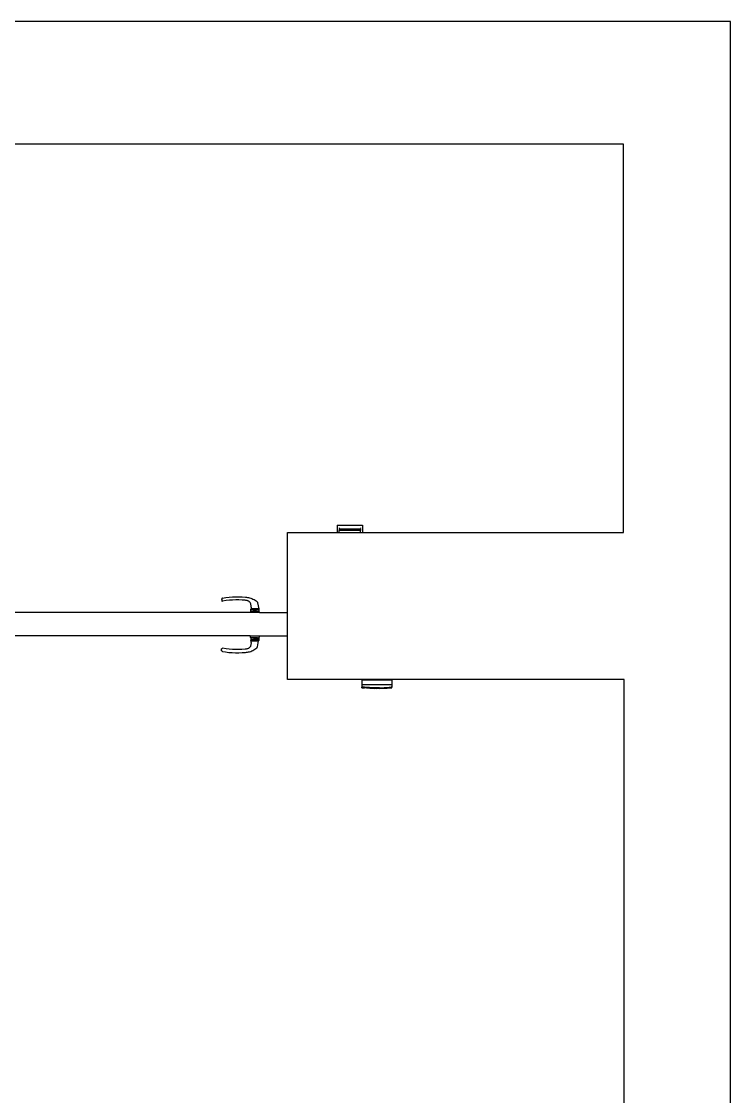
# Model space of a CAD drawing. Extents: x -4167 to 4036, y -7353 to 7975.
# Drawn here: x 2067 to 4036, y 4990 to 7975 of the extents above; entities that cross this region are included whole.
import ezdxf

# ---------------------------------------------------------------- set-up
doc = ezdxf.new("R2010")
doc.units = 0
doc.layers.get('0').update_dxf_attribs({"linetype": 'CONTINUOUS'})

msp = doc.modelspace()

# ---------------------------------------------------------------- linework, layer by layer
for p, q in [((4035.8, 7974.9), (-4166.7, 7974.9)), ((4035.8, -7353.2), (4035.8, 7974.9)), ((3738.7, 7634.5), (-3818.3, 7634.5)), ((3738.7, 6556.5), (3738.7, 7634.5)), ((2943.7, 6576.5), (3013.7, 6576.5)), ((2943.7, 6576.5), (2943.7, 6556.5)), ((2948.7, 6569.3), (2948.7, 6569.1)), ((2948.7, 6568.8), (2948.7, 6568.5)), ((2948.7, 6568.3), (2948.7, 6568.1)), ((2948.7, 6567.6), (2948.7, 6567.4)), ((2948.7, 6567.1), (2948.7, 6566.7)), ((3008.7, 6569.3), (3008.7, 6569.1)), ((3008.7, 6568.8), (3008.7, 6568.5)), ((3008.7, 6568.3), (3008.7, 6568.1)), ((3008.7, 6567.6), (3008.7, 6567.4)), ((3008.7, 6567.1), (3008.7, 6566.7)), ((3013.7, 6576.5), (3013.7, 6556.5)), ((2805.7, 6556.5), (2943.7, 6556.5)), ((2805.7, 6334.1), (2805.7, 6556.5)), ((2943.7, 6556.5), (2948.7, 6556.5)), ((2948.7, 6566.5), (2978.7, 6566.5)), ((2948.7, 6566.5), (2948.7, 6561.7)), ((2978.7, 6561.7), (2948.7, 6561.7)), ((2948.7, 6556.5), (2948.7, 6561.7)), ((2948.7, 6556.5), (3008.7, 6556.5)), ((2978.7, 6566.5), (3008.7, 6566.5)), ((2978.7, 6566.5), (2978.7, 6561.7)), ((2978.7, 6561.7), (2978.7, 6561.6)), ((3008.7, 6561.6), (2978.7, 6561.6)), ((3008.7, 6566.5), (3008.7, 6561.6)), ((3008.7, 6556.5), (3008.7, 6561.6)), ((3008.7, 6556.5), (3013.7, 6556.5)), ((3013.7, 6556.5), (3738.7, 6556.5)), ((2623.2, 6372.5), (2622.9, 6371.8)), ((2622.9, 6371.8), (2622.9, 6371.7)), ((2622.9, 6371.8), (2622.9, 6371.8)), ((2622.9, 6371.7), (2622.9, 6371.6)), ((2622.9, 6371.6), (2622.9, 6371.4)), ((2622.9, 6371.4), (2622.9, 6371.1)), ((2622.9, 6371.1), (2622.9, 6371)), ((2622.9, 6371), (2622.9, 6370.9)), ((2622.9, 6370.9), (2622.9, 6370.7)), ((2622.9, 6370.3), (2622.9, 6370.7)), ((2622.9, 6370), (2622.9, 6370.3)), ((2622.9, 6370), (2622.9, 6369.7)), ((2622.9, 6369.7), (2622.9, 6368.7)), ((2622.9, 6368.7), (2622.9, 6368)), ((2622.9, 6368), (2622.9, 6367.7)), ((2622.9, 6367.7), (2622.9, 6367.4)), ((2622.9, 6367.4), (2622.9, 6367.3)), ((2622.9, 6367.3), (2622.9, 6367.2)), ((2622.9, 6367.2), (2622.9, 6367.2)), ((2622.9, 6367.2), (2623.2, 6366.5)), ((2623.7, 6373.2), (2623.2, 6372.5)), ((2623.2, 6366.5), (2623.7, 6365.8)), ((2624.3, 6373.7), (2623.7, 6373.2)), ((2623.7, 6365.8), (2624.3, 6365.3)), ((2625.1, 6373.9), (2624.3, 6373.7)), ((2624.3, 6365.3), (2625.1, 6365.1)), ((2625.1, 6373.9), (2634.2, 6375.4)), ((2635.7, 6366.8), (2625.1, 6365.1)), ((2634.2, 6375.4), (2643.3, 6376.5)), ((2644.3, 6367.9), (2635.7, 6366.8)), ((2643.3, 6376.5), (2652.5, 6377.3)), ((2653.1, 6368.6), (2644.3, 6367.9)), ((2652.5, 6377.3), (2661.6, 6377.6)), ((2661.8, 6368.9), (2653.1, 6368.6)), ((2661.6, 6377.6), (2670.8, 6377.6)), ((2670.6, 6368.9), (2661.8, 6368.9)), ((2679.4, 6368.5), (2670.6, 6368.9)), ((2670.8, 6377.6), (2680, 6377.2)), ((2688.2, 6367.8), (2679.4, 6368.5)), ((2680, 6377.2), (2689.2, 6376.4)), ((2690.1, 6367.6), (2688.2, 6367.8)), ((2689.2, 6376.4), (2691.9, 6376.2)), ((2691.4, 6367.4), (2690.1, 6367.6)), ((2692.7, 6367.1), (2691.4, 6367.4)), ((2691.9, 6376.2), (2694.6, 6375.8)), ((2693.9, 6366.8), (2692.7, 6367.1)), ((2695.1, 6366.4), (2693.9, 6366.8)), ((2694.6, 6375.8), (2697.2, 6375.4)), ((2696.3, 6365.8), (2695.1, 6366.4)), ((2697.2, 6365.4), (2696.3, 6365.8)), ((2697.2, 6375.4), (2700.5, 6374.6)), ((2697.6, 6365.2), (2697.2, 6365.4)), ((2697.9, 6365), (2697.6, 6365.2)), ((2697.9, 6365), (2698.5, 6364.6)), ((2698.5, 6364.6), (2699.7, 6363.7)), ((2699.4, 6364), (2698.5, 6364.6)), ((2699.7, 6363.7), (2699.4, 6364)), ((2700.7, 6362.7), (2699.7, 6363.7)), ((2700.5, 6374.6), (2703.7, 6373.7)), ((2701.9, 6361.3), (2700.7, 6362.7)), ((2702.8, 6359.8), (2701.9, 6361.3)), ((2703.5, 6358.2), (2702.8, 6359.8)), ((2704, 6356.6), (2703.5, 6358.2)), ((2703.7, 6373.7), (2706.8, 6372.6)), ((2706.8, 6372.6), (2709.8, 6371.3)), ((2709.8, 6371.3), (2712.8, 6369.8)), ((2712.8, 6369.8), (2715.6, 6368.1)), ((2715.6, 6368.1), (2718.2, 6366.2)), ((2718.2, 6366.2), (2720.7, 6364.2)), ((2720.7, 6364.2), (2721.2, 6363.6)), ((2721.2, 6363.6), (2721.7, 6363)), ((2721.7, 6363), (2722, 6362.3)), ((2722, 6362.3), (2722.3, 6361.6)), ((2722.3, 6361.6), (2722.5, 6360.9)), ((2722.5, 6360.9), (2725.8, 6344.5)), ((2702.8, 6334.1), (1961.1, 6334.1)), ((2702.8, 6334.1), (2703, 6335.1)), ((2708.3, 6334.1), (2702.8, 6334.1)), ((2703.7, 6336), (2703, 6335.1)), ((2703.8, 6336.1), (2703.7, 6336)), ((2703.9, 6343.5), (2703.8, 6343.1)), ((2703.8, 6341.2), (2703.8, 6343.1)), ((2703.8, 6336.1), (2703.8, 6341.2)), ((2711, 6341.2), (2703.8, 6341.2)), ((2703.8, 6336.1), (2704.7, 6336.7)), ((2703.8, 6335.9), (2703.8, 6336.1)), ((2705.1, 6335.9), (2703.8, 6335.9)), ((2704.1, 6343.8), (2703.9, 6343.5)), ((2704.2, 6355), (2704, 6356.6)), ((2704.3, 6344), (2704.1, 6343.8)), ((2704.4, 6353.5), (2704.2, 6355)), ((2704.6, 6344.2), (2704.3, 6344)), ((2704.6, 6351.9), (2704.4, 6353.5)), ((2704.8, 6350.3), (2704.6, 6351.9)), ((2705, 6344.3), (2704.6, 6344.2)), ((2705.8, 6336.9), (2704.7, 6336.7)), ((2704.9, 6348.7), (2704.8, 6350.3)), ((2704.9, 6348.7), (2705.1, 6344.5)), ((2705, 6344.3), (2707.2, 6344.3)), ((2705.1, 6344.5), (2707.2, 6344.5)), ((2713.8, 6336.9), (2705.8, 6336.9)), ((2707, 6335.9), (2708.3, 6335.9)), ((2707.2, 6344.5), (2707.2, 6344.3)), ((2723.9, 6344.5), (2707.2, 6344.5)), ((2707.2, 6344.3), (2707.2, 6343.5)), ((2723.9, 6344.3), (2707.2, 6344.3)), ((2723.9, 6343.5), (2707.2, 6343.5)), ((2708.3, 6335.9), (2708.3, 6334.1)), ((2708.3, 6335.9), (2709, 6335.9)), ((2714.8, 6334.1), (2708.3, 6334.1)), ((2712.3, 6339.4), (2711, 6341.2)), ((2711, 6341.2), (2719.4, 6341.2)), ((2711.1, 6335.9), (2713.2, 6335.9)), ((2713.7, 6338.1), (2712.3, 6339.4)), ((2713.8, 6338), (2713.7, 6338.1)), ((2713.8, 6338), (2713.8, 6336.9)), ((2714.3, 6337.9), (2713.8, 6338)), ((2714.3, 6336.9), (2713.8, 6336.9)), ((2714.3, 6337.9), (2714.3, 6336.9)), ((2714.8, 6337.8), (2714.3, 6337.9)), ((2714.8, 6336.9), (2714.3, 6336.9)), ((2714.8, 6337.8), (2714.8, 6336.9)), ((2715.2, 6337.6), (2714.8, 6337.8)), ((2724.8, 6336.9), (2714.8, 6336.9)), ((2714.8, 6335.1), (2714.8, 6334.1)), ((2715.8, 6334.1), (2714.8, 6334.1)), ((2715.2, 6337.6), (2716.7, 6338.1)), ((2715.8, 6335.9), (2715.3, 6335.9)), ((2715.8, 6335.9), (2715.8, 6334.1)), ((2717.4, 6335.9), (2715.8, 6335.9)), ((2722.3, 6334.1), (2715.8, 6334.1)), ((2716.7, 6338.1), (2718.2, 6339.4)), ((2718.2, 6339.4), (2719.4, 6341.2)), ((2726.6, 6341.2), (2719.4, 6341.2)), ((2719.6, 6335.9), (2721.6, 6335.9)), ((2722.3, 6335.1), (2722.3, 6334.1)), ((2727.8, 6334.1), (2722.3, 6334.1)), ((2723.6, 6335.9), (2725.5, 6335.9)), ((2723.9, 6344.5), (2723.9, 6344.3)), ((2723.9, 6344.5), (2725.8, 6344.5)), ((2723.9, 6344.3), (2723.9, 6343.5)), ((2723.9, 6344.3), (2725.5, 6344.3)), ((2726, 6336.7), (2724.8, 6336.9)), ((2725.5, 6344.3), (2725.8, 6344.2)), ((2725.8, 6344.2), (2726.2, 6344)), ((2726.6, 6336.2), (2726, 6336.7)), ((2726.2, 6344), (2726.4, 6343.8)), ((2726.4, 6343.8), (2726.6, 6343.5)), ((2726.6, 6343.5), (2726.6, 6343.1)), ((2726.6, 6341.2), (2726.6, 6343.1)), ((2726.6, 6336.2), (2726.6, 6341.2)), ((2726.6, 6336), (2726.6, 6336.2)), ((2726.6, 6336.2), (2726.9, 6336)), ((2727.6, 6335.1), (2726.9, 6336)), ((2727.8, 6334.1), (2727.6, 6335.1)), ((2727.8, 6334.1), (2805.7, 6334.1)), ((2805.7, 6269.1), (2805.7, 6334.1)), ((2702.4, 6269.1), (1961.1, 6269.1)), ((2702.4, 6269.1), (2702.4, 6265.8)), ((2702.4, 6269.1), (2727.4, 6269.1)), ((2727.4, 6269.1), (2727.4, 6265.8)), ((2727.4, 6269.1), (2805.7, 6269.1)), ((2805.7, 6147.5), (2805.7, 6269.1)), ((2702.5, 6239.9), (2701.6, 6238.4)), ((2702.4, 6265.8), (2702.6, 6264.7)), ((2703.2, 6241.5), (2702.5, 6239.9)), ((2702.6, 6264.7), (2703.3, 6263.7)), ((2703.7, 6243.2), (2703.2, 6241.5)), ((2703.3, 6263.7), (2703.6, 6263.5)), ((2703.6, 6263.8), (2703.6, 6263.5)), ((2707.9, 6263.8), (2703.6, 6263.8)), ((2703.6, 6263.5), (2703.6, 6258.5)), ((2703.6, 6263.5), (2704.2, 6263.1)), ((2703.6, 6258.5), (2703.6, 6256.6)), ((2703.6, 6258.5), (2710.8, 6258.5)), ((2703.6, 6256.3), (2703.6, 6256.6)), ((2703.8, 6256), (2703.6, 6256.3)), ((2704, 6244.7), (2703.7, 6243.2)), ((2704, 6255.7), (2703.8, 6256)), ((2704.4, 6255.5), (2704, 6255.7)), ((2704.2, 6246.3), (2704, 6244.7)), ((2704.2, 6263.1), (2705.4, 6262.8)), ((2704.3, 6247.9), (2704.2, 6246.3)), ((2704.5, 6249.4), (2704.3, 6247.9)), ((2704.7, 6255.5), (2704.4, 6255.5)), ((2704.6, 6251), (2704.5, 6249.4)), ((2704.6, 6251), (2704.9, 6255.3)), ((2704.7, 6255.5), (2706.9, 6255.5)), ((2706.9, 6255.3), (2704.9, 6255.3)), ((2715.4, 6262.8), (2705.4, 6262.8)), ((2706.9, 6255.5), (2706.9, 6256.2)), ((2723.6, 6256.2), (2706.9, 6256.2)), ((2706.9, 6255.3), (2706.9, 6255.5)), ((2706.9, 6255.5), (2723.6, 6255.5)), ((2723.6, 6255.3), (2706.9, 6255.3)), ((2707.9, 6263.8), (2707.9, 6264.7)), ((2714.4, 6263.8), (2707.9, 6263.8)), ((2712, 6260.4), (2710.8, 6258.5)), ((2719.2, 6258.5), (2710.8, 6258.5)), ((2713.5, 6261.7), (2712, 6260.4)), ((2715, 6262.1), (2713.5, 6261.7)), ((2714.4, 6263.8), (2714.4, 6264.7)), ((2715.4, 6263.8), (2714.4, 6263.8)), ((2715, 6262.1), (2715.4, 6262)), ((2715.4, 6263.8), (2715.4, 6264.7)), ((2715.4, 6262.8), (2715.4, 6263.8)), ((2721.9, 6263.8), (2715.4, 6263.8)), ((2715.4, 6262), (2715.4, 6262.8)), ((2715.9, 6262.8), (2715.4, 6262.8)), ((2715.4, 6262), (2715.9, 6261.8)), ((2715.9, 6261.8), (2715.9, 6262.8)), ((2716.4, 6262.8), (2715.9, 6262.8)), ((2715.9, 6261.8), (2716.4, 6261.7)), ((2716.4, 6261.7), (2716.4, 6262.8)), ((2716.4, 6262.8), (2724.4, 6262.8)), ((2716.4, 6261.7), (2716.5, 6261.7)), ((2716.5, 6261.7), (2717.9, 6260.4)), ((2717.9, 6260.4), (2719.2, 6258.5)), ((2719.2, 6258.5), (2726.4, 6258.5)), ((2721.9, 6263.8), (2721.9, 6264.7)), ((2721.9, 6263.8), (2726.4, 6263.8)), ((2722, 6238.1), (2722.2, 6238.8)), ((2722.2, 6238.8), (2725.5, 6255.3)), ((2723.6, 6255.7), (2723.6, 6256.2)), ((2723.6, 6255.3), (2723.6, 6255.5)), ((2723.6, 6255.5), (2723.6, 6255.5)), ((2725.2, 6255.5), (2723.6, 6255.5)), ((2723.6, 6255.3), (2725.5, 6255.3)), ((2724.4, 6262.8), (2725.5, 6263.1)), ((2725.2, 6255.5), (2725.6, 6255.5)), ((2726.4, 6263.6), (2725.5, 6263.1)), ((2725.6, 6255.5), (2725.9, 6255.7)), ((2725.9, 6255.7), (2726.2, 6256)), ((2726.2, 6256), (2726.3, 6256.3)), ((2726.3, 6256.3), (2726.4, 6256.6)), ((2726.4, 6263.8), (2726.4, 6263.6)), ((2726.4, 6263.6), (2726.5, 6263.7)), ((2726.4, 6263.6), (2726.4, 6258.5)), ((2726.4, 6258.5), (2726.4, 6256.6)), ((2726.5, 6263.7), (2727.2, 6264.7)), ((2727.2, 6264.7), (2727.4, 6265.8)), ((2622.6, 6232.5), (2622.7, 6232.6)), ((2622.6, 6232.5), (2622.6, 6232.5)), ((2622.6, 6232.3), (2622.6, 6232.5)), ((2622.6, 6232.1), (2622.6, 6232.3)), ((2622.7, 6231.8), (2622.6, 6232.1)), ((2622.6, 6231.1), (2622.7, 6231.8)), ((2622.6, 6230), (2622.6, 6231.1)), ((2622.6, 6229.7), (2622.6, 6230)), ((2622.6, 6229.7), (2622.6, 6229.5)), ((2622.6, 6229.5), (2622.6, 6229)), ((2622.6, 6228.8), (2622.6, 6229)), ((2622.7, 6228.7), (2622.6, 6228.8)), ((2622.6, 6228.6), (2622.7, 6228.7)), ((2622.6, 6228.4), (2622.6, 6228.6)), ((2622.6, 6228.2), (2622.6, 6228.4)), ((2622.6, 6228.1), (2622.6, 6228.2)), ((2622.6, 6228), (2622.6, 6228.1)), ((2622.6, 6227.9), (2622.6, 6228)), ((2622.9, 6227.2), (2622.6, 6227.9)), ((2622.7, 6232.6), (2622.9, 6233.3)), ((2622.9, 6233.3), (2623.4, 6233.9)), ((2623.4, 6226.6), (2622.9, 6227.2)), ((2623.4, 6233.9), (2624, 6234.4)), ((2624, 6226.1), (2623.4, 6226.6)), ((2624, 6234.4), (2624.8, 6234.7)), ((2624.8, 6225.8), (2624, 6226.1)), ((2635.4, 6232.9), (2624.8, 6234.7)), ((2624.8, 6225.8), (2633.9, 6224.3)), ((2633.9, 6224.3), (2643, 6223.2)), ((2644.1, 6231.9), (2635.4, 6232.9)), ((2643, 6223.2), (2652.2, 6222.5)), ((2652.8, 6231.2), (2644.1, 6231.9)), ((2652.2, 6222.5), (2661.4, 6222.1)), ((2661.6, 6230.8), (2652.8, 6231.2)), ((2661.4, 6222.1), (2670.6, 6222.1)), ((2670.3, 6230.9), (2661.6, 6230.8)), ((2679.1, 6231.2), (2670.3, 6230.9)), ((2670.6, 6222.1), (2679.7, 6222.5)), ((2688, 6232), (2679.1, 6231.2)), ((2679.7, 6222.5), (2688.9, 6223.3)), ((2689.8, 6232.2), (2688, 6232)), ((2688.9, 6223.3), (2691.6, 6223.6)), ((2691.1, 6232.3), (2689.8, 6232.2)), ((2692.4, 6232.6), (2691.1, 6232.3)), ((2691.6, 6223.6), (2694.3, 6223.9)), ((2693.6, 6232.9), (2692.4, 6232.6)), ((2694.9, 6233.4), (2693.6, 6232.9)), ((2694.3, 6223.9), (2697, 6224.4)), ((2696, 6233.9), (2694.9, 6233.4)), ((2696.9, 6234.4), (2696, 6233.9)), ((2697.3, 6234.6), (2696.9, 6234.4)), ((2697, 6224.4), (2700.2, 6225.1)), ((2697.6, 6234.8), (2697.3, 6234.6)), ((2697.6, 6234.8), (2698.2, 6235.1)), ((2698.2, 6235.1), (2699.4, 6236)), ((2699.1, 6235.8), (2698.2, 6235.1)), ((2699.4, 6236), (2699.1, 6235.8)), ((2700.4, 6237), (2699.4, 6236)), ((2700.2, 6225.1), (2703.4, 6226)), ((2701.6, 6238.4), (2700.4, 6237)), ((2703.4, 6226), (2706.5, 6227.2)), ((2706.5, 6227.2), (2709.6, 6228.5)), ((2709.6, 6228.5), (2712.5, 6230)), ((2712.5, 6230), (2715.3, 6231.7)), ((2715.3, 6231.7), (2717.9, 6233.6)), ((2717.9, 6233.6), (2720.4, 6235.6)), ((2720.4, 6235.6), (2721, 6236.2)), ((2721, 6236.2), (2721.4, 6236.8)), ((2721.4, 6236.8), (2721.8, 6237.4)), ((2721.8, 6237.4), (2722, 6238.1)), ((3740.7, 6147.5), (2805.7, 6147.5)), ((3012.5, 6146), (3012.5, 6133)), ((3095.2, 6146), (3012.5, 6146)), ((3012.5, 6133), (3012.5, 6126.8)), ((3095.2, 6133), (3012.5, 6133)), ((3012.5, 6126.8), (3012.6, 6126.8)), ((3012.5, 6125), (3012.5, 6126.8)), ((3012.5, 6125), (3019.2, 6124.4)), ((3012.6, 6126.8), (3012.8, 6126.8)), ((3012.8, 6126.8), (3013.1, 6126.9)), ((3013.1, 6126.9), (3013.5, 6126.9)), ((3013.5, 6126.9), (3014, 6126.8)), ((3014, 6126.8), (3014.5, 6126.8)), ((3019.4, 6126.4), (3014.5, 6126.8)), ((3025, 6123.9), (3019.2, 6124.4)), ((3026.3, 6125.9), (3019.4, 6126.4)), ((3025, 6124.7), (3025.1, 6124.8)), ((3025, 6123.9), (3025, 6124.7)), ((3025.1, 6124.8), (3025.3, 6124.8)), ((3025.3, 6124.8), (3025.6, 6124.8)), ((3025.6, 6124.8), (3026, 6124.8)), ((3025.6, 6124.8), (3025.6, 6123.9)), ((3026.7, 6123.9), (3025.6, 6123.9)), ((3026, 6124.8), (3026.2, 6124.8)), ((3026.2, 6124.8), (3026.5, 6124.8)), ((3033.2, 6125.5), (3026.3, 6125.9)), ((3026.5, 6124.8), (3027, 6124.7)), ((3033.3, 6123.5), (3026.7, 6123.9)), ((3027, 6124.7), (3033.1, 6124.4)), ((3033.1, 6124.4), (3039.9, 6124.1)), ((3040, 6125.2), (3033.2, 6125.5)), ((3033.3, 6123.5), (3033.5, 6123.5)), ((3033.5, 6123.5), (3033.3, 6123.5)), ((3033.8, 6123.5), (3033.5, 6123.5)), ((3033.8, 6123.5), (3033.5, 6123.5)), ((3034, 6123.6), (3033.8, 6123.5)), ((3033.8, 6123.5), (3034, 6123.5)), ((3036, 6123.6), (3034, 6123.6)), ((3034, 6123.5), (3036, 6123.4)), ((3036.1, 6123.6), (3036, 6123.6)), ((3036, 6123.4), (3036.1, 6123.4)), ((3039.3, 6123.6), (3036.1, 6123.6)), ((3036.1, 6123.4), (3039.3, 6123.4)), ((3040.3, 6123.6), (3039.3, 6123.6)), ((3039.3, 6123.4), (3040.3, 6123.4)), ((3039.9, 6124.1), (3040, 6124.1)), ((3046.9, 6125), (3040, 6125.2)), ((3040, 6124.1), (3040.3, 6124.1)), ((3040.4, 6124.1), (3040.3, 6124.1)), ((3042.6, 6123.6), (3040.3, 6123.6)), ((3040.3, 6123.4), (3042.6, 6123.4)), ((3040.4, 6124.1), (3046.9, 6123.9)), ((3043.6, 6123.7), (3042.6, 6123.6)), ((3042.6, 6123.4), (3043.6, 6123.4)), ((3047.1, 6123.7), (3043.6, 6123.7)), ((3043.6, 6123.4), (3047, 6123.3)), ((3053.8, 6125), (3046.9, 6125)), ((3046.9, 6123.9), (3053.8, 6123.9)), ((3047, 6123.3), (3048.5, 6123.4)), ((3048.5, 6123.7), (3047.1, 6123.7)), ((3059.1, 6123.7), (3048.5, 6123.7)), ((3048.5, 6123.4), (3053.8, 6123.3)), ((3060.7, 6125), (3053.8, 6125)), ((3053.8, 6123.9), (3060.7, 6123.9)), ((3053.8, 6123.3), (3059.1, 6123.4)), ((3060.6, 6123.7), (3059.1, 6123.7)), ((3059.1, 6123.4), (3060.6, 6123.3)), ((3064.1, 6123.7), (3060.6, 6123.7)), ((3060.6, 6123.3), (3064.1, 6123.4)), ((3060.7, 6125), (3067.6, 6125.2)), ((3060.7, 6123.9), (3067.2, 6124.1)), ((3065.1, 6123.6), (3064.1, 6123.7)), ((3064.1, 6123.4), (3065.1, 6123.4)), ((3067.4, 6123.6), (3065.1, 6123.6)), ((3065.1, 6123.4), (3067.4, 6123.4)), ((3067.2, 6124.1), (3067.4, 6124.1)), ((3067.4, 6124.1), (3067.7, 6124.1)), ((3068.3, 6123.6), (3067.4, 6123.6)), ((3067.4, 6123.4), (3068.3, 6123.4)), ((3067.6, 6125.2), (3074.5, 6125.5)), ((3067.7, 6124.1), (3067.8, 6124.1)), ((3067.8, 6124.1), (3074.6, 6124.4)), ((3071.6, 6123.6), (3068.3, 6123.6)), ((3068.3, 6123.4), (3071.6, 6123.4)), ((3073.6, 6123.6), (3071.6, 6123.6)), ((3071.6, 6123.6), (3071.6, 6123.6)), ((3071.6, 6123.4), (3073.6, 6123.5)), ((3073.9, 6123.5), (3073.6, 6123.6)), ((3073.6, 6123.5), (3073.9, 6123.5)), ((3074.2, 6123.5), (3073.9, 6123.5)), ((3073.9, 6123.5), (3074.2, 6123.5)), ((3074.3, 6123.5), (3074.2, 6123.5)), ((3074.2, 6123.5), (3074.3, 6123.5)), ((3074.3, 6123.5), (3081, 6123.9)), ((3074.5, 6125.5), (3081.4, 6125.9)), ((3074.6, 6124.4), (3080.7, 6124.7)), ((3080.7, 6124.7), (3081.2, 6124.8)), ((3081, 6123.9), (3082.1, 6123.9)), ((3081.2, 6124.8), (3081.5, 6124.8)), ((3081.4, 6125.9), (3088.3, 6126.4)), ((3081.5, 6124.8), (3081.7, 6124.8)), ((3081.7, 6124.8), (3082.1, 6124.8)), ((3082.1, 6124.8), (3082.4, 6124.8)), ((3082.1, 6124.8), (3082.1, 6123.9)), ((3082.4, 6124.8), (3082.6, 6124.8)), ((3082.6, 6124.8), (3082.7, 6124.7)), ((3082.7, 6123.9), (3082.7, 6124.7)), ((3082.7, 6123.9), (3088.4, 6124.4)), ((3088.3, 6126.4), (3093.2, 6126.8)), ((3088.4, 6124.4), (3095.2, 6125)), ((3093.7, 6126.8), (3093.2, 6126.8)), ((3094.2, 6126.9), (3093.7, 6126.8)), ((3094.6, 6126.9), (3094.2, 6126.9)), ((3094.9, 6126.8), (3094.6, 6126.9)), ((3095.1, 6126.8), (3094.9, 6126.8)), ((3095.2, 6126.8), (3095.1, 6126.8)), ((3095.2, 6146), (3095.2, 6133)), ((3095.2, 6133), (3095.2, 6126.8)), ((3095.2, 6125), (3095.2, 6126.8)), ((3740.7, 4971.4), (3740.7, 6147.5))]:
    msp.add_line(p, q)

doc.saveas('drawing.dxf')
